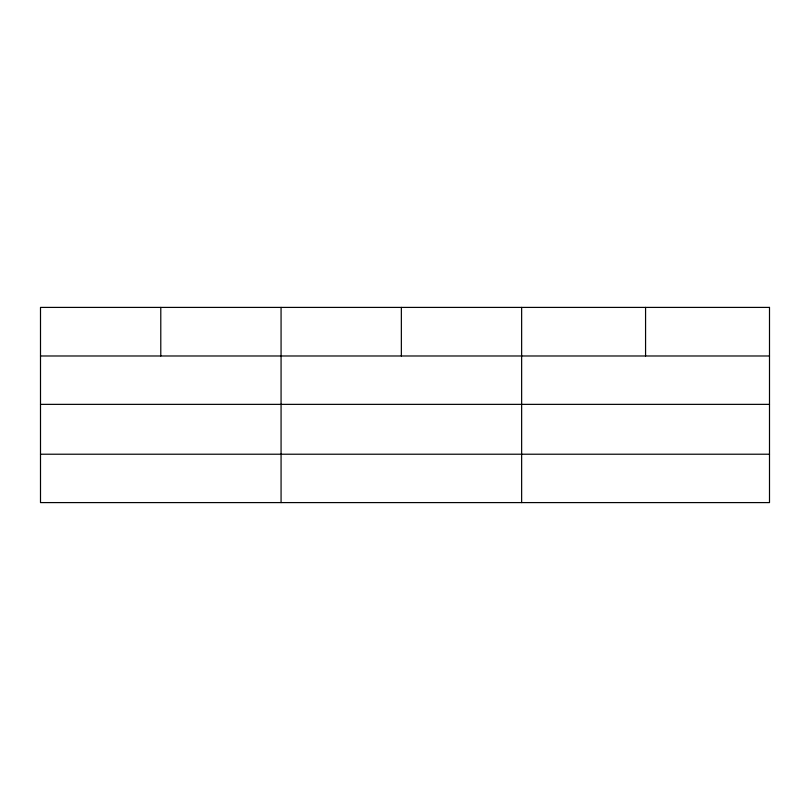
<?xml version="1.0" encoding="UTF-8"?>
<svg xmlns="http://www.w3.org/2000/svg" width="810" height="810" viewBox="0 0 810 810"><rect width="100%" height="100%" fill="white"/><g stroke="black" fill="none" stroke-linecap="round" stroke-linejoin="round"><path stroke-width="1.21" d="M40.5 355.985L769.5 355.985M40.5 404.362L769.5 404.362M40.5 454.218L769.5 454.218M645.57 307.405L645.57 355.985M521.64 307.405L521.64 502.595M401.355 307.405L401.355 355.985M281.07 307.405L281.07 502.595M160.785 307.405L160.785 355.985M769.5 307.405L40.5 307.405L40.5 502.595L769.5 502.595L769.5 307.405"/></g></svg>
